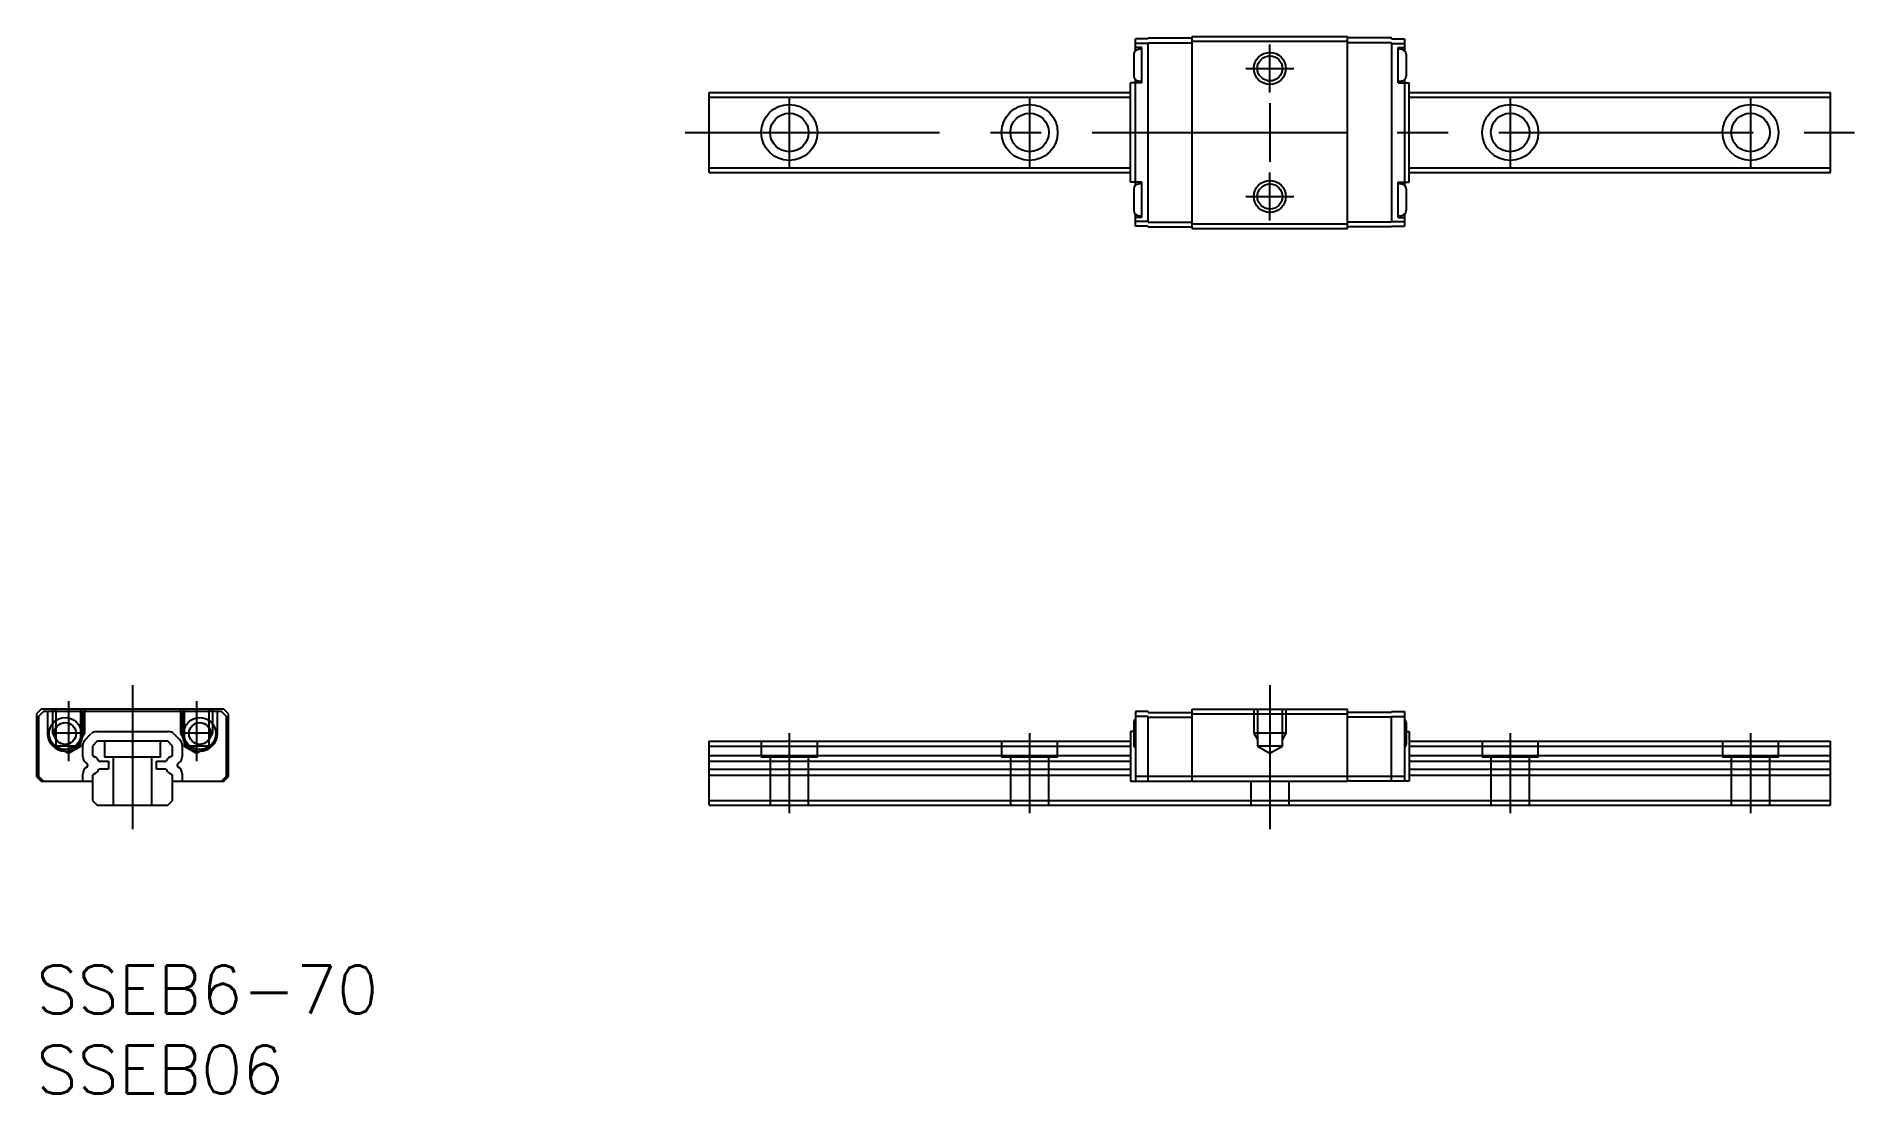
# Model space of a CAD drawing. Extents: x 0 to 114, y -8 to 58.
import ezdxf

# ---------------------------------------------------------------- set-up
doc = ezdxf.new("R2010")
doc.units = 0
doc.header["$LTSCALE"] = 0.5
doc.linetypes.add('CENTER', pattern=[50.8, 31.75, -6.35, 6.35, -6.35])
doc.linetypes.add('DASHED', pattern=[19.05, 12.7, -6.35])
for name, color, linetype in [('MSM_CENTER', 1, 'CENTER'), ('MSM_CONTINUOUS', 7, 'CONTINUOUS'), ('MSM_DASHED', 4, 'DASHED'), ('MSM_NARROW', 5, 'CONTINUOUS'), ('MSM_PART_NUMBER', 7, 'CONTINUOUS')]:
    doc.layers.add(name, color=color, linetype=linetype)
doc.styles.get("Standard").update_dxf_attribs({"font": 'txt.shx', "height": 1, "bigfont": 'bigfont.shx'})

# ---------------------------------------------------------------- blocks, each defined once
blk = doc.blocks.new('*U2')
at = {"layer": 'MSM_PART_NUMBER'}
blk.add_text('SSEB6-70', height=3, dxfattribs=at).set_placement((0, -3))
blk = doc.blocks.new('*U3')
at = {"layer": 'MSM_PART_NUMBER'}
blk.add_text('SSEB06', height=3, dxfattribs=at).set_placement((0, -8))

msp = doc.modelspace()

# ---------------------------------------------------------------- linework, layer by layer
at = {"layer": 'MSM_CENTER'}
for p, q in [((77, 54.5), (77, 57.5)), ((75.5, 56), (78.5, 56)), ((47, 54.25), (47, 49.75)), ((62, 54.25), (62, 49.75)), ((77, 53.84), (77, 50.16)), ((92, 54.25), (92, 49.75)), ((107, 54.25), (107, 49.75)), ((40.5, 52), (113.5, 52)), ((77, 46.5), (77, 49.5)), ((75.5, 48), (78.5, 48)), ((6, 17.5), (6, 8.5)), ((77, 17.5), (77, 8.5)), ((2, 16.5), (2, 12.75)), ((10, 16.5), (10, 12.75)), ((47, 14.5), (47, 9.5)), ((62, 14.5), (62, 9.5)), ((92, 14.5), (92, 9.5)), ((107, 14.5), (107, 9.5))]:
    msp.add_line(p, q, dxfattribs=at)
at = {"layer": 'MSM_CONTINUOUS'}
for p, q in [((69.4, 57.9), (72.15, 57.9)), ((69.4, 57.85), (69.4, 57.9)), ((72.15, 58), (81.85, 58)), ((72.15, 46), (72.15, 58)), ((81.85, 46), (81.85, 58)), ((84.6, 57.9), (81.85, 57.9)), ((84.6, 57.85), (84.6, 57.9)), ((68.5, 56.88), (68.5, 55.52)), ((68.6, 57.1), (68.6, 57.85)), ((69.4, 57.85), (68.6, 57.85)), ((69.4, 57.55), (68.6, 57.55)), ((69, 57.3), (68.6, 57.3)), ((69, 57.2), (68.77, 57.18)), ((69, 55.1), (69, 57.3)), ((69.4, 46.4), (69.4, 57.6)), ((69.4, 57.6), (72.15, 57.6)), ((72.15, 57.7), (81.85, 57.7)), ((84.6, 57.6), (81.85, 57.6)), ((84.6, 57.85), (85.4, 57.85)), ((84.6, 57.6), (84.6, 46.4)), ((84.6, 57.55), (85.4, 57.55)), ((85, 55.1), (85, 57.3)), ((85, 57.3), (85.4, 57.3)), ((85.23, 57.18), (85, 57.2)), ((85.4, 57.85), (85.4, 57.1)), ((85.5, 56.88), (85.5, 55.52)), ((42, 54.5), (68.3, 54.5)), ((42, 49.5), (42, 54.5)), ((68.6, 55.1), (68.3, 55.1)), ((68.3, 48.9), (68.3, 55.1)), ((68.6, 48.7), (68.6, 55.3)), ((69, 55.1), (68.6, 55.1)), ((68.77, 55.22), (69, 55.2)), ((85, 55.2), (85.23, 55.22)), ((85, 55.1), (85.4, 55.1)), ((85.4, 55.3), (85.4, 48.7)), ((85.4, 55.1), (85.7, 55.1)), ((85.7, 48.9), (85.7, 55.1)), ((85.7, 54.5), (112, 54.5)), ((112, 49.5), (112, 54.5)), ((42, 54.2), (68.3, 54.2)), ((85.7, 54.2), (112, 54.2)), ((42, 49.8), (68.3, 49.8)), ((42, 49.5), (68.3, 49.5)), ((68.6, 48.9), (68.3, 48.9)), ((69, 48.9), (68.6, 48.9)), ((69, 46.7), (69, 48.9)), ((85, 46.7), (85, 48.9)), ((85, 48.9), (85.4, 48.9)), ((85.4, 48.9), (85.7, 48.9)), ((85.7, 49.8), (112, 49.8)), ((85.7, 49.5), (112, 49.5)), ((68.5, 48.48), (68.5, 47.12)), ((69, 48.8), (68.77, 48.78)), ((85.23, 48.78), (85, 48.8)), ((85.5, 48.48), (85.5, 47.12)), ((68.6, 46.15), (68.6, 46.9)), ((69, 46.7), (68.6, 46.7)), ((68.77, 46.82), (69, 46.8)), ((85, 46.8), (85.23, 46.82)), ((85, 46.7), (85.4, 46.7)), ((85.4, 46.9), (85.4, 46.15)), ((69.4, 46.45), (68.6, 46.45)), ((69.4, 46.15), (68.6, 46.15)), ((69.4, 46.4), (72.15, 46.4)), ((69.4, 46.1), (69.4, 46.15)), ((69.4, 46.1), (72.15, 46.1)), ((72.15, 46.3), (81.85, 46.3)), ((72.15, 46), (81.85, 46)), ((84.6, 46.4), (81.85, 46.4)), ((84.6, 46.1), (81.85, 46.1)), ((84.6, 46.45), (85.4, 46.45)), ((84.6, 46.1), (84.6, 46.15)), ((84.6, 46.15), (85.4, 46.15)), ((0.3, 16), (0, 15.7)), ((11.7, 16), (0.3, 16)), ((12, 15.7), (11.7, 16)), ((72.15, 11.5), (72.15, 16)), ((72.15, 16), (81.85, 16)), ((81.85, 11.5), (81.85, 16)), ((0, 15.7), (0, 11.8)), ((0.45, 15.85), (0.1, 15.5)), ((0.1, 15.5), (0.1, 11.8)), ((0.15, 11.8), (0.15, 15.55)), ((11.55, 15.85), (0.45, 15.85)), ((0.7, 15.85), (0.7, 14.48)), ((2.9, 14.48), (2.9, 15.85)), ((9.1, 15.85), (9.1, 14.48)), ((11.3, 14.48), (11.3, 15.85)), ((11.9, 15.5), (11.55, 15.85)), ((11.85, 15.55), (11.85, 11.8)), ((11.9, 11.8), (11.9, 15.5)), ((12, 11.8), (12, 15.7)), ((68.5, 15.16), (68.5, 13.8)), ((68.6, 15.85), (68.6, 11.5)), ((69.4, 15.85), (68.6, 15.85)), ((69.4, 15.55), (68.6, 15.55)), ((69.4, 15.8), (69.4, 15.85)), ((69.4, 15.8), (72.15, 15.8)), ((69.4, 11.5), (69.4, 15.55)), ((69.4, 15.5), (72.15, 15.5)), ((72.15, 15.7), (81.85, 15.7)), ((84.6, 15.8), (81.85, 15.8)), ((84.6, 15.5), (81.85, 15.5)), ((84.6, 15.85), (85.4, 15.85)), ((84.6, 15.85), (84.6, 15.8)), ((84.6, 11.5), (84.6, 15.55)), ((84.6, 15.55), (85.4, 15.55)), ((85.4, 15.85), (85.4, 11.5)), ((85.5, 15.16), (85.5, 13.8)), ((2.9, 13.03), (2.9, 13.75)), ((3.04, 14.09), (3.41, 14.46)), ((3.8, 14), (3.5, 13.7)), ((3.5, 13.7), (3.5, 13.11)), ((3.75, 14.6), (8.25, 14.6)), ((8.2, 14), (3.8, 14)), ((8.5, 13.7), (8.2, 14)), ((8.5, 13.11), (8.5, 13.7)), ((8.59, 14.46), (8.96, 14.09)), ((9.1, 13.75), (9.1, 13.03)), ((42, 14), (68.3, 14)), ((42, 10), (42, 14)), ((42, 13.7), (68.3, 13.7)), ((68.5, 14.6), (68.3, 14.6)), ((68.3, 14.6), (68.3, 11.5)), ((85.5, 14.6), (85.7, 14.6)), ((85.7, 14.6), (85.7, 11.5)), ((85.7, 14), (112, 14)), ((85.7, 13.7), (112, 13.7)), ((112, 10), (112, 14)), ((3.5, 13.11), (3.68, 13.01)), ((3.9, 12.75), (4.5, 12.75)), ((4.5, 12.75), (4.5, 12.25)), ((7.5, 12.25), (7.5, 12.75)), ((7.5, 12.75), (8.1, 12.75)), ((8.32, 13.01), (8.5, 13.11)), ((42, 13.11), (68.3, 13.11)), ((42, 12.75), (68.3, 12.75)), ((85.7, 13.11), (112, 13.11)), ((85.7, 12.75), (112, 12.75)), ((0, 11.8), (0.3, 11.5)), ((0.1, 11.8), (0.4, 11.5)), ((0.45, 11.5), (0.15, 11.8)), ((0.3, 11.5), (3.5, 11.5)), ((2.9, 11.5), (2.9, 11.97)), ((3.68, 11.99), (3.5, 11.89)), ((3.5, 11.89), (3.5, 10.3)), ((4.5, 12.25), (3.9, 12.25)), ((8.1, 12.25), (7.5, 12.25)), ((8.5, 11.89), (8.32, 11.99)), ((8.5, 10.3), (8.5, 11.89)), ((8.5, 11.5), (11.7, 11.5)), ((9.1, 11.97), (9.1, 11.5)), ((11.85, 11.8), (11.55, 11.5)), ((11.6, 11.5), (11.9, 11.8)), ((11.7, 11.5), (12, 11.8)), ((42, 12.25), (68.3, 12.25)), ((42, 11.89), (68.3, 11.89)), ((68.3, 11.5), (72.1, 11.5)), ((85.4, 11.8), (68.6, 11.8)), ((72.1, 11.5), (72.1, 11.55)), ((72.1, 11.55), (72.15, 11.55)), ((72.15, 11.5), (81.85, 11.5)), ((81.9, 11.55), (81.85, 11.55)), ((81.9, 11.55), (81.9, 11.5)), ((85.7, 11.5), (81.9, 11.5)), ((85.7, 12.25), (112, 12.25)), ((85.7, 11.89), (112, 11.89)), ((3.5, 10.3), (3.8, 10)), ((8.2, 10), (8.5, 10.3)), ((42, 10.3), (112, 10.3)), ((3.8, 10), (8.2, 10)), ((42, 10), (112, 10))]:
    msp.add_line(p, q, dxfattribs=at)
for centre, radius in [((77, 56), 0.784), ((47, 52), 1.75), ((62, 52), 1.75), ((92, 52), 1.75), ((107, 52), 1.75), ((47, 52), 1.2), ((62, 52), 1.2), ((92, 52), 1.2), ((107, 52), 1.2), ((77, 48), 0.784), ((1.8, 14.48), 1), ((1.8, 14.48), 0.68), ((10.2, 14.48), 1), ((10.2, 14.48), 0.68)]:
    msp.add_circle(centre, radius, dxfattribs=at)
for centre, radius, start, end in [((68.8, 56.88), 0.3, 95.2906, 179.9996), ((85.2, 56.88), 0.3, 0.0004, 84.7094), ((68.8, 55.52), 0.3, 180.0004, 264.7094), ((85.2, 55.52), 0.3, 275.2906, 359.9996), ((68.8, 48.48), 0.3, 95.2906, 179.9996), ((85.2, 48.48), 0.3, 0.0004, 84.7094), ((68.8, 47.12), 0.3, 180.0004, 264.7094), ((85.2, 47.12), 0.3, 275.2906, 359.9996), ((68.8, 15.16), 0.3, 131.8103, 179.9996), ((85.2, 15.16), 0.3, 0.0004, 48.1897), ((1.8, 14.48), 1.1, 180, 0), ((3.37, 13.75), 0.473, 135, 180), ((3.75, 14.13), 0.473, 90, 135), ((8.25, 14.13), 0.473, 45, 90), ((8.63, 13.75), 0.473, 0, 45), ((10.2, 14.48), 1.1, 180, 0), ((68.8, 13.8), 0.3, 180.0004, 228.1897), ((85.2, 13.8), 0.3, 311.8103, 359.9996), ((3.37, 13.03), 0.473, 180, 242.5818), ((3.09, 12.5), 0.127, 297.4238, 62.5762), ((3.43, 12.57), 0.5, 20.6525, 60.7378), ((8.57, 12.57), 0.5, 119.2622, 159.3475), ((8.91, 12.5), 0.127, 117.4238, 242.5762), ((8.63, 13.03), 0.473, 297.4182, 0), ((3.37, 11.97), 0.473, 117.4182, 180), ((3.43, 12.43), 0.5, 299.2622, 339.3475), ((8.57, 12.43), 0.5, 200.6525, 240.7378), ((8.63, 11.97), 0.473, 0, 62.5818)]:
    msp.add_arc(centre, radius, start, end, dxfattribs=at)
at = {"layer": 'MSM_DASHED'}
for p, q in [((1, 16), (1, 14.5)), ((1.22, 16), (1.22, 13.7)), ((2.78, 13.7), (2.78, 16)), ((3, 16), (3, 14.5)), ((9, 16), (9, 14.5)), ((9.22, 16), (9.22, 13.7)), ((10.78, 13.7), (10.78, 16)), ((11, 16), (11, 14.5)), ((76, 16), (76, 14.5)), ((76.22, 16), (76.22, 13.7)), ((77.78, 13.7), (77.78, 16)), ((78, 16), (78, 14.5)), ((3, 14.5), (1, 14.5)), ((1, 14.5), (1.22, 14.13)), ((2.78, 13.7), (1.22, 13.7)), ((1.22, 13.7), (2, 13.25)), ((2, 13.25), (2.78, 13.7)), ((3, 14.5), (2.78, 14.13)), ((4.25, 14), (4.25, 13)), ((7.75, 13), (7.75, 14)), ((11, 14.5), (9, 14.5)), ((9, 14.5), (9.22, 14.13)), ((10.78, 13.7), (9.22, 13.7)), ((9.22, 13.7), (10, 13.25)), ((10, 13.25), (10.78, 13.7)), ((11, 14.5), (10.78, 14.13)), ((45.25, 14), (45.25, 13)), ((48.75, 13), (48.75, 14)), ((60.25, 14), (60.25, 13)), ((63.75, 13), (63.75, 14)), ((78, 14.5), (76, 14.5)), ((76, 14.5), (76.22, 14.13)), ((77.78, 13.7), (76.22, 13.7)), ((76.22, 13.7), (77, 13.25)), ((77, 13.25), (77.78, 13.7)), ((78, 14.5), (77.78, 14.13)), ((90.25, 14), (90.25, 13)), ((93.75, 13), (93.75, 14)), ((105.25, 14), (105.25, 13)), ((108.75, 13), (108.75, 14)), ((7.75, 13), (4.25, 13)), ((4.8, 13), (4.8, 10)), ((7.2, 10), (7.2, 13)), ((48.75, 13), (45.25, 13)), ((45.8, 13), (45.8, 10)), ((48.2, 10), (48.2, 13)), ((63.75, 13), (60.25, 13)), ((60.8, 13), (60.8, 10)), ((63.2, 10), (63.2, 13)), ((93.75, 13), (90.25, 13)), ((90.8, 13), (90.8, 10)), ((93.2, 10), (93.2, 13)), ((108.75, 13), (105.25, 13)), ((105.8, 13), (105.8, 10)), ((108.2, 10), (108.2, 13)), ((75.8, 11.5), (75.8, 10)), ((78.2, 10), (78.2, 11.5))]:
    msp.add_line(p, q, dxfattribs=at)
at = {"layer": 'MSM_NARROW'}
for centre in [(77, 56), (77, 48)]:
    msp.add_circle(centre, 1, dxfattribs=at)

# ---------------------------------------------------------------- block references
at = {"layer": 'MSM_CONTINUOUS'}
for name in ['*U2', '*U3']:
    msp.add_blockref(name, (0, 0), dxfattribs=at)

doc.saveas('drawing.dxf')
